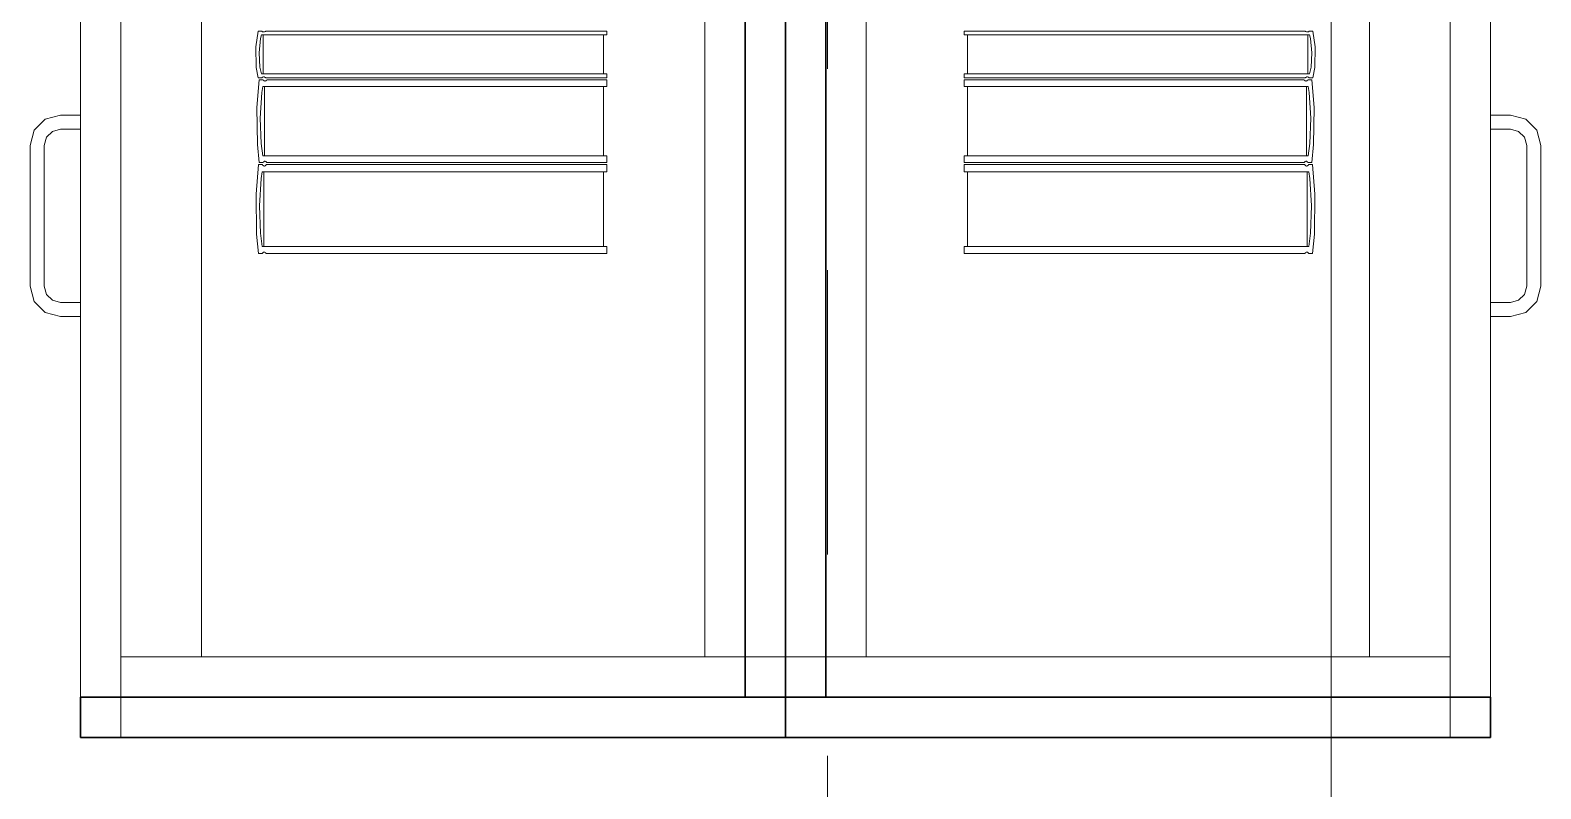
# Model space of a CAD drawing. Header units: inches. Extents: x -19 to 5698, y -728 to 92.
# Drawn here: x 228.674 to 229.424, y 33.459 to 33.836 of the extents above; entities that cross this region are included whole.
import ezdxf

# ---------------------------------------------------------------- set-up
doc = ezdxf.new("R2010")
doc.units = ezdxf.units.IN
doc.header["$MEASUREMENT"] = 0
doc.set_wipeout_variables(frame=1)
for name, pattern in [('Hidden Line', [0.195611, 0.141111, -0.0545]), ('Punto & Raya', [0.65, 0.5, -0.075, 0, -0.075]), ('Wipeout_Contour', [1, 0, -1])]:
    doc.linetypes.add(name, pattern=pattern)
for name, color, linetype in [('02 _ ARQ _ ALB _ Ejes Generales', 251, 'Continuous'), ('08 _ STR _ EXT _ 09 Vigas', 251, 'Continuous'), ('Interior - Mobiliario', 7, 'Continuous')]:
    doc.layers.add(name, color=color, linetype=linetype)

msp = doc.modelspace()

# ---------------------------------------------------------------- linework, layer by layer
at = {"layer": 'Interior - Mobiliario', "color": 175, "linetype": 'Continuous', "lineweight": 13}
for p, q in [((228.71913, 33.50472), (228.71913, 34.96472)), ((229.02913, 34.96472), (229.02913, 33.50472)), ((229.06913, 34.96472), (229.06913, 33.50472)), ((229.37913, 33.50472), (229.37913, 34.96472)), ((228.71913, 33.52472), (228.71913, 34.94472)), ((228.75913, 34.94472), (228.75913, 33.52472)), ((229.00913, 33.52472), (229.00913, 34.94472)), ((229.08913, 33.52472), (229.08913, 34.94472)), ((229.33913, 34.94472), (229.33913, 33.52472)), ((229.37913, 33.52472), (229.37913, 34.94472)), ((228.7861, 33.82772), (228.78727, 33.83543)), ((228.78727, 33.83543), (228.78915, 33.83543)), ((228.789, 33.83358), (228.78849, 33.83183)), ((228.96047, 33.83358), (228.789, 33.83358)), ((228.78915, 33.83543), (228.78929, 33.8353)), ((228.78929, 33.8353), (228.78952, 33.83517)), ((228.78952, 33.83517), (228.78976, 33.83508)), ((228.78976, 33.83508), (228.79001, 33.83504)), ((228.78987, 33.81418), (228.78987, 33.83358)), ((228.79001, 33.83504), (228.79027, 33.83504)), ((228.79027, 33.83504), (228.79052, 33.8351)), ((228.79052, 33.8351), (228.79075, 33.8352)), ((228.79075, 33.8352), (228.79097, 33.83534)), ((228.79097, 33.83534), (228.79107, 33.83543)), ((228.79107, 33.83543), (228.96047, 33.83543)), ((228.95874, 33.83358), (228.95874, 33.81418)), ((228.96047, 33.83543), (228.96047, 33.83358)), ((229.30719, 33.83543), (229.13779, 33.83543)), ((229.13779, 33.83543), (229.13779, 33.83358)), ((229.13779, 33.83358), (229.30926, 33.83358)), ((229.13952, 33.83358), (229.13952, 33.81418)), ((229.30729, 33.83534), (229.30719, 33.83543)), ((229.30751, 33.8352), (229.30729, 33.83534)), ((229.30774, 33.8351), (229.30751, 33.8352)), ((229.30799, 33.83504), (229.30774, 33.8351)), ((229.30825, 33.83504), (229.30799, 33.83504)), ((229.3085, 33.83508), (229.30825, 33.83504)), ((229.30839, 33.81418), (229.30839, 33.83358)), ((229.30874, 33.83517), (229.3085, 33.83508)), ((229.30897, 33.8353), (229.30874, 33.83517)), ((229.30911, 33.83543), (229.30897, 33.8353)), ((229.31099, 33.83543), (229.30911, 33.83543)), ((229.30926, 33.83358), (229.30977, 33.83183)), ((229.31216, 33.82772), (229.31099, 33.83543)), ((228.78632, 33.8174), (228.7861, 33.82772)), ((228.78849, 33.83183), (228.78776, 33.82475)), ((229.30977, 33.83183), (229.3105, 33.82475)), ((229.31194, 33.8174), (229.31216, 33.82772)), ((228.78776, 33.82475), (228.7882, 33.81764)), ((228.7882, 33.81764), (228.789, 33.81418)), ((229.31006, 33.81764), (229.30926, 33.81418)), ((229.3105, 33.82475), (229.31006, 33.81764)), ((228.78727, 33.81233), (228.78632, 33.8174)), ((228.7867, 33.79761), (228.78786, 33.81133)), ((228.78915, 33.81233), (228.78727, 33.81233)), ((228.78786, 33.81133), (228.78973, 33.81133)), ((228.789, 33.81418), (228.96047, 33.81418)), ((228.78925, 33.81242), (228.78915, 33.81233)), ((228.78947, 33.81256), (228.78925, 33.81242)), ((228.7897, 33.81266), (228.78947, 33.81256)), ((228.78995, 33.81271), (228.7897, 33.81266)), ((228.78973, 33.81133), (228.78987, 33.81111)), ((228.78987, 33.81111), (228.7901, 33.81088)), ((228.79021, 33.81272), (228.78995, 33.81271)), ((228.7901, 33.81088), (228.79034, 33.81072)), ((228.79046, 33.81268), (228.79021, 33.81272)), ((228.79034, 33.81072), (228.79059, 33.81064)), ((228.7907, 33.81259), (228.79046, 33.81268)), ((228.79059, 33.81064), (228.79084, 33.81065)), ((228.79093, 33.81246), (228.7907, 33.81259)), ((228.79084, 33.81065), (228.79109, 33.81075)), ((228.79107, 33.81233), (228.79093, 33.81246)), ((228.96047, 33.81233), (228.79107, 33.81233)), ((228.79109, 33.81075), (228.79133, 33.81092)), ((228.79133, 33.81092), (228.79155, 33.81117)), ((228.79155, 33.81117), (228.79164, 33.81133)), ((228.79164, 33.81133), (228.96047, 33.81133)), ((228.96047, 33.81418), (228.96047, 33.81233)), ((228.96047, 33.81133), (228.96047, 33.80804)), ((229.30926, 33.81418), (229.13779, 33.81418)), ((229.13779, 33.81418), (229.13779, 33.81233)), ((229.13779, 33.81233), (229.30719, 33.81233)), ((229.30662, 33.81133), (229.13779, 33.81133)), ((229.13779, 33.81133), (229.13779, 33.80804)), ((229.30671, 33.81117), (229.30662, 33.81133)), ((229.30693, 33.81092), (229.30671, 33.81117)), ((229.30717, 33.81075), (229.30693, 33.81092)), ((229.30742, 33.81065), (229.30717, 33.81075)), ((229.30719, 33.81233), (229.30733, 33.81246)), ((229.30733, 33.81246), (229.30756, 33.81259)), ((229.30767, 33.81064), (229.30742, 33.81065)), ((229.30756, 33.81259), (229.3078, 33.81268)), ((229.30792, 33.81072), (229.30767, 33.81064)), ((229.3078, 33.81268), (229.30805, 33.81272)), ((229.30816, 33.81088), (229.30792, 33.81072)), ((229.30805, 33.81272), (229.30831, 33.81271)), ((229.30839, 33.81111), (229.30816, 33.81088)), ((229.30831, 33.81271), (229.30856, 33.81266)), ((229.30853, 33.81133), (229.30839, 33.81111)), ((229.3104, 33.81133), (229.30853, 33.81133)), ((229.30856, 33.81266), (229.3088, 33.81256)), ((229.3088, 33.81256), (229.30901, 33.81242)), ((229.30901, 33.81242), (229.30911, 33.81233)), ((229.30911, 33.81233), (229.31099, 33.81233)), ((229.31156, 33.79761), (229.3104, 33.81133)), ((229.31099, 33.81233), (229.31194, 33.8174)), ((228.78907, 33.80492), (228.78835, 33.7923)), ((228.78958, 33.80804), (228.78907, 33.80492)), ((228.96047, 33.80804), (228.78958, 33.80804)), ((228.79044, 33.77347), (228.79044, 33.80804)), ((228.95875, 33.80804), (228.95875, 33.77347)), ((229.13779, 33.80804), (229.30868, 33.80804)), ((229.13951, 33.80804), (229.13951, 33.77347)), ((229.30782, 33.77347), (229.30782, 33.80804)), ((229.30868, 33.80804), (229.30919, 33.80492)), ((229.30919, 33.80492), (229.30991, 33.7923)), ((228.78691, 33.7792), (228.7867, 33.79761)), ((229.31135, 33.7792), (229.31156, 33.79761)), ((228.68163, 33.79171), (228.67614, 33.78622)), ((228.68913, 33.79372), (228.68163, 33.79171)), ((228.69913, 33.79372), (228.68913, 33.79372)), ((228.69913, 33.78672), (228.69913, 33.79372)), ((228.78835, 33.7923), (228.78879, 33.77963)), ((229.30991, 33.7923), (229.30947, 33.77963)), ((229.39913, 33.79372), (229.40913, 33.79372)), ((229.39913, 33.78672), (229.39913, 33.79372)), ((229.40913, 33.79372), (229.41663, 33.79171)), ((229.41663, 33.79171), (229.42212, 33.78622)), ((228.67614, 33.78622), (228.67413, 33.77872)), ((228.68113, 33.77872), (228.6822, 33.78272)), ((228.6822, 33.78272), (228.68513, 33.78564)), ((228.68513, 33.78564), (228.68913, 33.78672)), ((228.68913, 33.78672), (228.69913, 33.78672)), ((229.40913, 33.78672), (229.39913, 33.78672)), ((229.41313, 33.78564), (229.40913, 33.78672)), ((229.41606, 33.78272), (229.41313, 33.78564)), ((229.41713, 33.77872), (229.41606, 33.78272)), ((229.42212, 33.78622), (229.42413, 33.77872)), ((228.67413, 33.77872), (228.67413, 33.70872)), ((228.68113, 33.70872), (228.68113, 33.77872)), ((228.78786, 33.77017), (228.78691, 33.7792)), ((228.78879, 33.77963), (228.78958, 33.77347)), ((228.78958, 33.77347), (228.96047, 33.77347)), ((228.96047, 33.77347), (228.96047, 33.77017)), ((229.30868, 33.77347), (229.13779, 33.77347)), ((229.13779, 33.77347), (229.13779, 33.77017)), ((229.30947, 33.77963), (229.30868, 33.77347)), ((229.3104, 33.77017), (229.31135, 33.7792)), ((229.41713, 33.70872), (229.41713, 33.77872)), ((229.42413, 33.77872), (229.42413, 33.70872)), ((228.78635, 33.75444), (228.78751, 33.76917)), ((228.78751, 33.76917), (228.78939, 33.76917)), ((228.78973, 33.77017), (228.78786, 33.77017)), ((228.78924, 33.76564), (228.78872, 33.76229)), ((228.96047, 33.76564), (228.78924, 33.76564)), ((228.78939, 33.76917), (228.78953, 33.76894)), ((228.78953, 33.76894), (228.78975, 33.76868)), ((228.78983, 33.77033), (228.78973, 33.77017)), ((228.78975, 33.76868), (228.79, 33.76852)), ((228.79005, 33.77058), (228.78983, 33.77033)), ((228.79, 33.76852), (228.79025, 33.76844)), ((228.79028, 33.77076), (228.79005, 33.77058)), ((228.7901, 33.72852), (228.7901, 33.76564)), ((228.79025, 33.76844), (228.7905, 33.76845)), ((228.79053, 33.77085), (228.79028, 33.77076)), ((228.7905, 33.76845), (228.79075, 33.76855)), ((228.79079, 33.77086), (228.79053, 33.77085)), ((228.79075, 33.76855), (228.79099, 33.76873)), ((228.79104, 33.77079), (228.79079, 33.77086)), ((228.79099, 33.76873), (228.79121, 33.769)), ((228.79128, 33.77063), (228.79104, 33.77079)), ((228.79121, 33.769), (228.7913, 33.76917)), ((228.7915, 33.7704), (228.79128, 33.77063)), ((228.7913, 33.76917), (228.96047, 33.76917)), ((228.79164, 33.77017), (228.7915, 33.7704)), ((228.96047, 33.77017), (228.79164, 33.77017)), ((228.95874, 33.76564), (228.95874, 33.72852)), ((228.96047, 33.76917), (228.96047, 33.76564)), ((229.13779, 33.77017), (229.30662, 33.77017)), ((229.30696, 33.76917), (229.13779, 33.76917)), ((229.13779, 33.76917), (229.13779, 33.76564)), ((229.13779, 33.76564), (229.30902, 33.76564)), ((229.13952, 33.76564), (229.13952, 33.72852)), ((229.30662, 33.77017), (229.30676, 33.7704)), ((229.30676, 33.7704), (229.30698, 33.77063)), ((229.30705, 33.769), (229.30696, 33.76917)), ((229.30698, 33.77063), (229.30722, 33.77079)), ((229.30727, 33.76873), (229.30705, 33.769)), ((229.30722, 33.77079), (229.30747, 33.77086)), ((229.30751, 33.76855), (229.30727, 33.76873)), ((229.30747, 33.77086), (229.30773, 33.77085)), ((229.30776, 33.76845), (229.30751, 33.76855)), ((229.30773, 33.77085), (229.30798, 33.77076)), ((229.30801, 33.76844), (229.30776, 33.76845)), ((229.30798, 33.77076), (229.30821, 33.77058)), ((229.30826, 33.76852), (229.30801, 33.76844)), ((229.30816, 33.72852), (229.30816, 33.76564)), ((229.30821, 33.77058), (229.30843, 33.77033)), ((229.30851, 33.76868), (229.30826, 33.76852)), ((229.30843, 33.77033), (229.30853, 33.77017)), ((229.30873, 33.76894), (229.30851, 33.76868)), ((229.30853, 33.77017), (229.3104, 33.77017)), ((229.30887, 33.76917), (229.30873, 33.76894)), ((229.31075, 33.76917), (229.30887, 33.76917)), ((229.30902, 33.76564), (229.30954, 33.76229)), ((229.31191, 33.75444), (229.31075, 33.76917)), ((228.78872, 33.76229), (228.788, 33.74874)), ((229.30954, 33.76229), (229.31026, 33.74874)), ((228.78656, 33.73468), (228.78635, 33.75444)), ((229.3117, 33.73468), (229.31191, 33.75444)), ((228.788, 33.74874), (228.78844, 33.73514)), ((229.31026, 33.74874), (229.30982, 33.73514)), ((228.78844, 33.73514), (228.78924, 33.72852)), ((229.30982, 33.73514), (229.30902, 33.72852)), ((228.78751, 33.72499), (228.78656, 33.73468)), ((228.78924, 33.72852), (228.96047, 33.72852)), ((228.96047, 33.72852), (228.96047, 33.72499)), ((229.30902, 33.72852), (229.13779, 33.72852)), ((229.13779, 33.72852), (229.13779, 33.72499)), ((229.31075, 33.72499), (229.3117, 33.73468)), ((228.78939, 33.72499), (228.78751, 33.72499)), ((228.78948, 33.72516), (228.78939, 33.72499)), ((228.7897, 33.72543), (228.78948, 33.72516)), ((228.78994, 33.72562), (228.7897, 33.72543)), ((228.79019, 33.72572), (228.78994, 33.72562)), ((228.79045, 33.72573), (228.79019, 33.72572)), ((228.7907, 33.72565), (228.79045, 33.72573)), ((228.79094, 33.72548), (228.7907, 33.72565)), ((228.79116, 33.72523), (228.79094, 33.72548)), ((228.7913, 33.72499), (228.79116, 33.72523)), ((228.96047, 33.72499), (228.7913, 33.72499)), ((229.13779, 33.72499), (229.30696, 33.72499)), ((229.30696, 33.72499), (229.3071, 33.72523)), ((229.3071, 33.72523), (229.30732, 33.72548)), ((229.30732, 33.72548), (229.30756, 33.72565)), ((229.30756, 33.72565), (229.30781, 33.72573)), ((229.30781, 33.72573), (229.30807, 33.72572)), ((229.30807, 33.72572), (229.30832, 33.72562)), ((229.30832, 33.72562), (229.30856, 33.72543)), ((229.30856, 33.72543), (229.30878, 33.72516)), ((229.30878, 33.72516), (229.30887, 33.72499)), ((229.30887, 33.72499), (229.31075, 33.72499)), ((228.67413, 33.70872), (228.67614, 33.70122)), ((228.6822, 33.70472), (228.68113, 33.70872)), ((229.41606, 33.70472), (229.41713, 33.70872)), ((229.42413, 33.70872), (229.42212, 33.70122)), ((228.67614, 33.70122), (228.68163, 33.69573)), ((228.68513, 33.70179), (228.6822, 33.70472)), ((228.68913, 33.70072), (228.68513, 33.70179)), ((228.69913, 33.70072), (228.68913, 33.70072)), ((228.69913, 33.69372), (228.69913, 33.70072)), ((229.39913, 33.70072), (229.40913, 33.70072)), ((229.39913, 33.69372), (229.39913, 33.70072)), ((229.40913, 33.70072), (229.41313, 33.70179)), ((229.41313, 33.70179), (229.41606, 33.70472)), ((229.42212, 33.70122), (229.41663, 33.69573)), ((228.68163, 33.69573), (228.68913, 33.69372)), ((228.68913, 33.69372), (228.69913, 33.69372)), ((229.40913, 33.69372), (229.39913, 33.69372)), ((229.41663, 33.69573), (229.40913, 33.69372)), ((228.75913, 33.52472), (228.71913, 33.52472)), ((229.00913, 33.52472), (228.75913, 33.52472)), ((229.08913, 33.52472), (229.33913, 33.52472)), ((229.33913, 33.52472), (229.37913, 33.52472)), ((229.02913, 33.50472), (228.71913, 33.50472)), ((229.06913, 33.50472), (229.37913, 33.50472))]:
    msp.add_line(p, q, dxfattribs=at)

# ---------------------------------------------------------------- next in the draw order: wipeouts: each hides what was drawn before it
at = {"color": 254, "linetype": 'Wipeout_Contour', "lineweight": 0, "ltscale": 6610.128091}
msp.add_wipeout([(229.06913, 33.50472), (229.06913, 34.96472), (229.04913, 34.96472), (229.04913, 33.50472)], dxfattribs=at).dxf.layer = 'Interior - Mobiliario'

# ---------------------------------------------------------------- next in the draw order: linework, layer by layer
at = {"layer": 'Interior - Mobiliario', "color": 175, "linetype": 'Continuous', "lineweight": 30}
for p, q in [((229.04913, 34.96472), (229.04913, 33.50472)), ((229.06913, 34.96472), (229.06913, 33.50472)), ((229.06913, 33.50472), (229.04913, 33.50472))]:
    msp.add_line(p, q, dxfattribs=at)
at = {"layer": 'Interior - Mobiliario', "color": 175, "linetype": 'Continuous', "lineweight": 13}
for p, q in [((229.04913, 34.96472), (229.04913, 33.50472)), ((229.06913, 33.50472), (229.06913, 34.96472)), ((229.04913, 34.94472), (229.04913, 33.52472)), ((229.04913, 33.52472), (229.08913, 33.52472)), ((229.04913, 33.50472), (229.06913, 33.50472))]:
    msp.add_line(p, q, dxfattribs=at)

# ---------------------------------------------------------------- next in the draw order: wipeouts: each hides what was drawn before it
at = {"color": 254, "linetype": 'Wipeout_Contour', "lineweight": 0, "ltscale": 6610.726666}
msp.add_wipeout([(229.39913, 33.48472), (229.39913, 33.50472), (229.04913, 33.50472), (229.04913, 33.48472)], dxfattribs=at).dxf.layer = 'Interior - Mobiliario'

# ---------------------------------------------------------------- next in the draw order: linework, layer by layer
at = {"layer": '02 _ ARQ _ ALB _ Ejes Generales', "color": 251, "linetype": 'Punto & Raya', "lineweight": 13, "true_color": 0x636466}
msp.add_line((229.32002, 3.05001), (229.32002, 44.9), dxfattribs=at)
at = {"layer": '08 _ STR _ EXT _ 09 Vigas', "color": 251, "linetype": 'Hidden Line', "lineweight": 13, "true_color": 0x636466}
msp.add_line((229.07002, 30.2), (229.07002, 39.4), dxfattribs=at)
at = {"layer": 'Interior - Mobiliario', "color": 175, "linetype": 'Continuous', "lineweight": 13}
for p, q in [((229.04913, 33.48472), (229.04913, 34.98472)), ((229.39913, 34.98472), (229.39913, 33.48472)), ((229.04913, 34.96472), (229.04913, 33.50472)), ((229.06913, 34.96472), (229.06913, 33.50472)), ((229.06913, 34.96472), (229.06913, 33.50472)), ((229.06913, 34.96472), (229.06913, 33.50472)), ((229.37913, 33.50472), (229.37913, 34.96472)), ((229.37913, 33.50472), (229.37913, 34.96472)), ((229.39913, 33.50472), (229.39913, 34.96472)), ((229.39913, 33.50472), (229.39913, 34.96472)), ((229.37913, 33.50472), (229.37913, 33.86372)), ((229.39913, 33.50472), (229.39913, 33.86372)), ((229.04913, 33.52472), (229.04913, 33.48472)), ((229.37913, 33.48472), (229.37913, 33.52472)), ((229.04913, 33.50472), (229.04913, 33.48472)), ((229.39913, 33.50472), (229.04913, 33.50472)), ((229.04913, 33.50472), (229.39913, 33.50472)), ((229.06913, 33.50472), (229.39913, 33.50472)), ((229.06913, 33.50472), (229.37913, 33.50472)), ((229.06913, 33.50472), (229.37913, 33.50472)), ((229.39913, 33.50472), (229.37913, 33.50472)), ((229.39913, 33.48472), (229.39913, 33.50472)), ((229.04913, 33.48472), (229.39913, 33.48472)), ((229.04913, 33.48472), (229.37913, 33.48472)), ((229.39913, 33.48472), (229.04913, 33.48472))]:
    msp.add_line(p, q, dxfattribs=at)
at = {"layer": 'Interior - Mobiliario', "color": 175, "linetype": 'Continuous', "lineweight": 30}
for p, q in [((229.39913, 33.50472), (229.04913, 33.50472)), ((229.04913, 33.50472), (229.04913, 33.48472)), ((229.39913, 33.50472), (229.39913, 33.48472)), ((229.39913, 33.48472), (229.04913, 33.48472))]:
    msp.add_line(p, q, dxfattribs=at)

# ---------------------------------------------------------------- next in the draw order: wipeouts: each hides what was drawn before it
at = {"color": 254, "linetype": 'Wipeout_Contour', "lineweight": 0, "ltscale": 6610.048108}
msp.add_wipeout([(229.02913, 33.50472), (229.04913, 33.50472), (229.04913, 34.96472), (229.02913, 34.96472)], dxfattribs=at).dxf.layer = 'Interior - Mobiliario'

# ---------------------------------------------------------------- next in the draw order: linework, layer by layer
at = {"layer": 'Interior - Mobiliario', "color": 175, "linetype": 'Continuous', "lineweight": 30}
for p, q in [((229.02913, 34.96472), (229.02913, 33.50472)), ((229.04913, 34.96472), (229.04913, 33.50472)), ((229.02913, 33.50472), (229.04913, 33.50472))]:
    msp.add_line(p, q, dxfattribs=at)
at = {"layer": 'Interior - Mobiliario', "color": 175, "linetype": 'Continuous', "lineweight": 13}
for p, q in [((229.02913, 33.50472), (229.02913, 34.96472)), ((229.04913, 34.96472), (229.04913, 33.50472)), ((229.04913, 34.94472), (229.04913, 33.52472)), ((229.04913, 33.52472), (229.00913, 33.52472)), ((229.04913, 33.50472), (229.02913, 33.50472))]:
    msp.add_line(p, q, dxfattribs=at)

# ---------------------------------------------------------------- next in the draw order: wipeouts: each hides what was drawn before it
at = {"color": 254, "linetype": 'Wipeout_Contour', "lineweight": 0, "ltscale": 6609.326954}
msp.add_wipeout([(228.69913, 33.48472), (229.04913, 33.48472), (229.04913, 33.50472), (228.69913, 33.50472)], dxfattribs=at).dxf.layer = 'Interior - Mobiliario'

# ---------------------------------------------------------------- next in the draw order: linework, layer by layer
at = {"layer": 'Interior - Mobiliario', "color": 175, "linetype": 'Continuous', "lineweight": 13}
for p, q in [((228.69913, 34.98472), (228.69913, 33.48472)), ((229.04913, 33.48472), (229.04913, 34.98472)), ((228.69913, 33.50472), (228.69913, 34.96472)), ((228.69913, 33.50472), (228.69913, 34.96472)), ((228.71913, 33.50472), (228.71913, 34.96472)), ((228.71913, 33.50472), (228.71913, 34.96472)), ((229.02913, 34.96472), (229.02913, 33.50472)), ((229.02913, 34.96472), (229.02913, 33.50472)), ((229.02913, 34.96472), (229.02913, 33.50472)), ((229.04913, 34.96472), (229.04913, 33.50472)), ((228.69913, 33.50472), (228.69913, 33.86372)), ((228.71913, 33.50472), (228.71913, 33.86372)), ((228.71913, 33.48472), (228.71913, 33.52472)), ((229.04913, 33.52472), (229.04913, 33.48472)), ((228.69913, 33.48472), (228.69913, 33.50472)), ((228.69913, 33.50472), (229.04913, 33.50472)), ((229.04913, 33.50472), (228.69913, 33.50472)), ((229.02913, 33.50472), (228.69913, 33.50472)), ((228.69913, 33.50472), (228.71913, 33.50472)), ((229.02913, 33.50472), (228.71913, 33.50472)), ((229.02913, 33.50472), (228.71913, 33.50472)), ((229.04913, 33.50472), (229.04913, 33.48472)), ((229.04913, 33.48472), (228.69913, 33.48472)), ((228.69913, 33.48472), (229.04913, 33.48472)), ((229.04913, 33.48472), (228.71913, 33.48472))]:
    msp.add_line(p, q, dxfattribs=at)
at = {"layer": 'Interior - Mobiliario', "color": 175, "linetype": 'Continuous', "lineweight": 30}
for p, q in [((228.69913, 33.50472), (229.04913, 33.50472)), ((228.69913, 33.50472), (228.69913, 33.48472)), ((229.04913, 33.50472), (229.04913, 33.48472)), ((228.69913, 33.48472), (229.04913, 33.48472))]:
    msp.add_line(p, q, dxfattribs=at)

doc.saveas('drawing.dxf')
